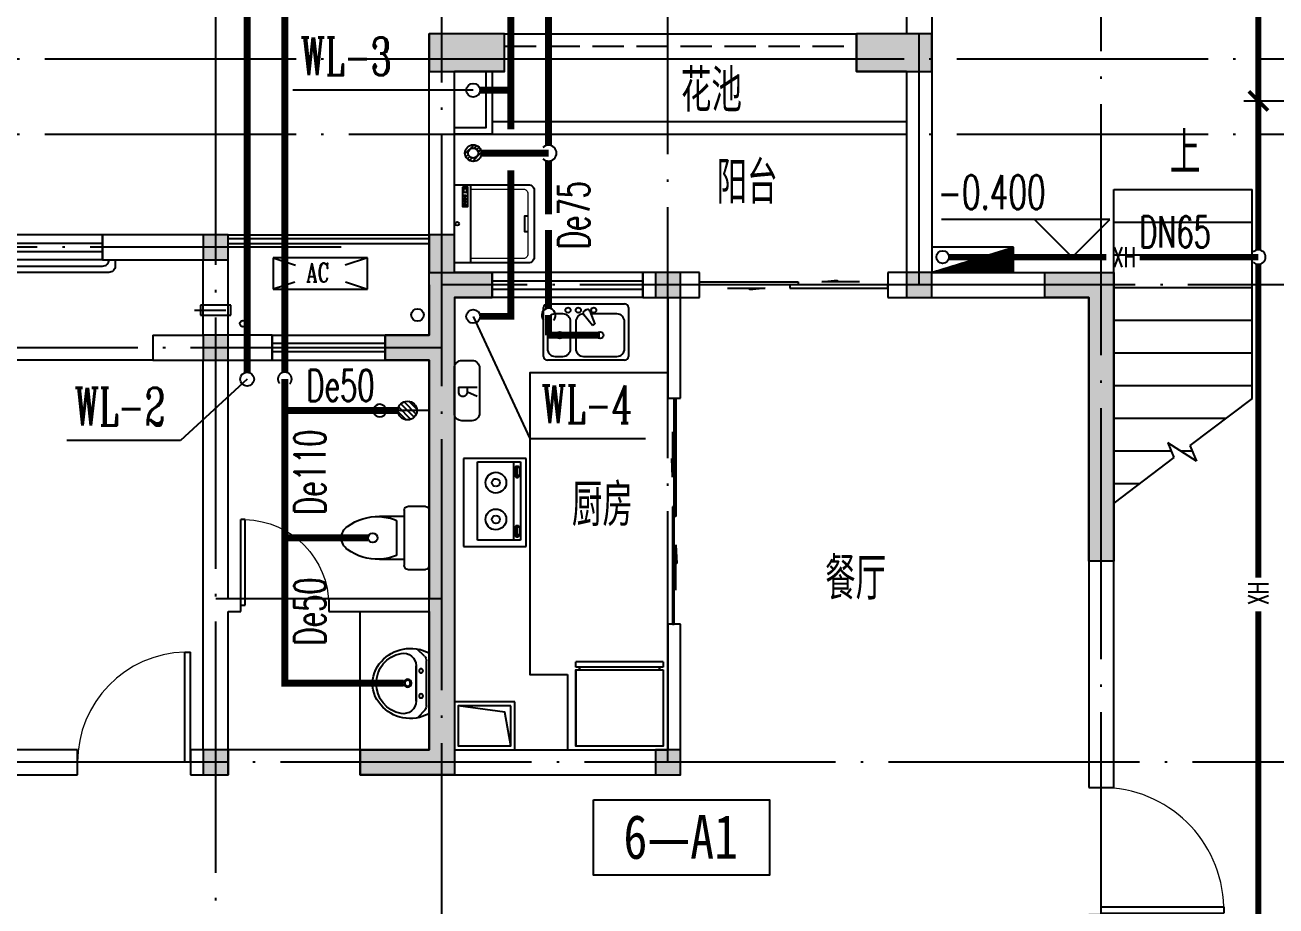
# Model space of a CAD drawing. Extents: x -287580 to -53108, y -522338 to -82629.
# Drawn here: x -252327 to -242368, y -339459 to -332446 of the extents above; entities that cross this region are included whole.
import ezdxf
from ezdxf.enums import TextEntityAlignment as Align

# ---------------------------------------------------------------- set-up
doc = ezdxf.new("R2010")
doc.units = 0
doc.header["$LTSCALE"] = 1000
doc.header["$MEASUREMENT"] = 0
doc.linetypes.add('DASH', pattern=[0.35, 0.25, -0.1])
doc.linetypes.add('DOTE', pattern=[2.42, 2, -0.2, 0.02, -0.2])
for name, color, linetype in [('DIM_SYMB', 99, 'Continuous'), ('DIM_污水', 3, 'Continuous'), ('DIM_消防', 3, 'Continuous'), ('DOTE', 99, 'Continuous'), ('EQUIP_地漏', 7, 'Continuous'), ('EQUIP_污水', 7, 'Continuous'), ('EQUIP_消防', 1, 'Continuous'), ('kan', 146, 'Continuous'), ('KTIAO', 124, 'Continuous'), ('PIPE-污水', 2, 'Continuous'), ('PIPE-消防', 1, 'Continuous'), ('PUB_TEXT', 7, 'Continuous'), ('STAIR', 99, 'Continuous'), ('TEXT_污水', 4, 'Continuous'), ('TEXT_消防', 4, 'Continuous'), ('TWT_TEXT', 7, 'Continuous'), ('VPIPE-污水', 2, 'Continuous'), ('VPIPE-消防', 1, 'Continuous'), ('WALL', 9, 'Continuous'), ('WINDOW', 99, 'Continuous'), ('冷凝水管', 6, 'Continuous'), ('填充', 8, 'Continuous'), ('家具', 187, 'Continuous'), ('文字2', 7, 'Continuous'), ('栏杆', 169, 'Continuous'), ('空调、空调洞', 66, 'Continuous'), ('给排水标注', 4, 'Continuous'), ('表格', 157, 'Continuous')]:
    doc.layers.add(name, color=color, linetype=linetype)
doc.layers.add('RENDERING', color=125, linetype='Continuous', lineweight=13)
doc.layers.add('洁、厨具', color=8, linetype='Continuous', lineweight=9)
doc.styles.add('-宋体', font='', dxfattribs={"width": 0.8})
doc.styles.add('_ROMANC', font='romanc__.ttf', dxfattribs={"width": 0.700005})
doc.styles.add('_SIMPLEX', font='SIMPLEX.shx', dxfattribs={"width": 0.75})
doc.styles.add('_TCH_DIM', font='SIMPLEX', dxfattribs={"bigfont": 'GBCBIG'})
doc.styles.add('_TWT_DIM_ELE', font='SIMPLEX', dxfattribs={"width": 0.8, "height": 2.7, "bigfont": 'HZTXT'})
doc.styles.add('_TWT_PIPEDN', font='SIMPLEX', dxfattribs={"width": 0.8, "height": 2.5, "bigfont": 'HZTXT'})
doc.styles.add('_TWT_PIPETEXT', font='SIMPLEX', dxfattribs={"width": 0.8, "height": 1.6, "bigfont": 'HZTXT'})
doc.styles.add('_TWT_SERIAL', font='COMPLEX', dxfattribs={"width": 0.8, "height": 3, "bigfont": 'HZTXT'})
doc.styles.add('DIM_FONT', font='simplex_.ttf', dxfattribs={"width": 0.7, "bigfont": 'GBCBIG'})
doc.styles.get("Standard").update_dxf_attribs({"font": 'gbenor.shx', "bigfont": 'gbcbig.shx'})
doc.styles.get('-宋体').set_extended_font_data('SimSun')

# ---------------------------------------------------------------- blocks, each defined once
blk = doc.blocks.new('ASDGFSDFGGDF')
at = {"layer": '家具'}
for p, q in [((694.7, -608.8), (695, 0)), ((694.7, -608.8), (695, 0)), ((-0.3, -670.1), (-0.3, -628.7)), ((-0.3, -628.7), (28.4, -628.7)), ((-0.3, -670.1), (694.7, -670.1)), ((28.4, -628.7), (28.4, -608.8)), ((694.7, -608.8), (665.9, -608.8)), ((665.9, -608.8), (665.9, -628.7)), ((665.9, -628.7), (694.7, -628.7)), ((694.7, -628.7), (694.7, -670.1))]:
    blk.add_line(p, q, dxfattribs=at)
for points in [[(-0.3, -608.8), (-0.3, -0.1), (694.8, -0.1), (694.8, -608.8)], [(665.9, -608.8), (28.4, -608.8), (28.4, -628.7), (665.9, -628.7)]]:
    blk.add_lwpolyline(points, close=True, dxfattribs=at)
blk = doc.blocks.new('sdfdsfgf')
at = {"layer": '家具'}
for points in [[(1414289, 21340.6), (1413809, 21340.6), (1413809, 20960.6), (1414289, 20960.6), (1414289, 21340.6)], [(1414259, 20990.6), (1414210.8, 21258.9), (1413839, 21310.6)]]:
    blk.add_lwpolyline(points, dxfattribs=at)
blk.add_lwpolyline([(1414259, 21310.6), (1413839, 21310.6), (1413839, 20990.6), (1414259, 20990.6)], close=True, dxfattribs=at)
blk = doc.blocks.new('A$C685A49D5')
at = {"layer": '家具'}
for p, q in [((0, 30.7), (0, 419.3)), ((30.7, 450), (644.3, 450)), ((339.5, 401.6), (325.3, 393.4)), ((675, 419.3), (675, 30.7)), ((30.7, 306.8), (30.7, 92)), ((153.4, 368.2), (92, 368.2)), ((214.8, 92), (214.8, 306.8)), ((255.7, 306.8), (255.7, 92)), ((390, 277.2), (319.7, 362.7)), ((368.9, 391.1), (407.7, 287.5)), ((583, 368.2), (377.5, 368.2)), ((644.3, 92), (644.3, 306.8)), ((407.7, 287.5), (390, 277.2)), ((644.3, 0), (30.7, 0)), ((92, 30.7), (153.4, 30.7)), ((317, 30.7), (583, 30.7))]:
    blk.add_line(p, q, dxfattribs=at)
for centre, radius in [((194.3, 398.9), 20.5), ((276.1, 398.9), 20.5), ((398.9, 398.9), 20.5), ((127.8, 199.4), 25.6), ((450, 199.4), 25.6)]:
    blk.add_circle(centre, radius, dxfattribs=at)
for centre, radius, start, end in [((30.7, 419.3), 30.7, 90, 180), ((349.8, 383.9), 20.5, 20.53768, 120), ((644.3, 419.3), 30.7, 0, 90), ((92, 306.8), 61.4, 90, 180), ((153.4, 306.8), 61.4, 0, 90), ((317, 306.8), 61.4, 90, 180), ((335.5, 375.7), 20.5, 120, 219.46232), ((583, 306.8), 61.4, 0, 90), ((30.7, 30.7), 30.7, 180, 270), ((92, 92), 61.4, 180, 270), ((153.4, 92), 61.4, 270, 0), ((317, 92), 61.4, 180, 270), ((583, 92), 61.4, 270, 0), ((644.3, 30.7), 30.7, 270, 0)]:
    blk.add_arc(centre, radius, start, end, dxfattribs=at)
at = {"layer": '家具', "style": 'DIM_FONT', "width": 0.8, "flags": 9}
for tag in ['YSIZE', 'XSIZE']:
    blk.add_attdef(tag, (337.5, 450), '', height=0.5, rotation=270, dxfattribs=at)
blk = doc.blocks.new('$plan$00001601')
at = {"layer": '家具'}
for p, q in [((-350, 15.5), (350, 15.5)), ((-350, -484.5), (-350, 15.5)), ((350, 15.5), (350, -484.5)), ((-323.5, -97.6), (-323.5, -440)), ((299.3, -97.6), (-323.5, -97.6)), ((299.3, -440), (299.3, -97.6)), ((-323.5, -384.3), (299.3, -384.3)), ((350, -484.5), (-350, -484.5)), ((-323.5, -440), (299.3, -440)), ((-290.9, -406.5), (-290.8, -418.2)), ((-215.7, -416), (-280.4, -416)), ((-280.4, -416), (-280.4, -432.6)), ((-280.4, -432.6), (-215.7, -432.6)), ((-215.7, -432.6), (-215.7, -416)), ((-199.1, -407.7), (-199.1, -418.2)), ((182.1, -406.5), (182.2, -418.2)), ((192.6, -416), (192.6, -432.6)), ((257.3, -416), (192.6, -416)), ((192.6, -432.6), (257.3, -432.6)), ((257.3, -432.6), (257.3, -416)), ((273.9, -407.7), (273.9, -418.2))]:
    blk.add_line(p, q, dxfattribs=at)
for points in [[(-199.1, -407.7, 0.259034), (-201, -404.3, 0.076276), (-212.5, -399.3, 0.036515), (-226.1, -396.9, 0.026615), (-244.9, -395.9, 0.026615), (-263.8, -396.9, 0.036515), (-277.3, -399.3, 0.076276), (-288.9, -404.3, 0.259034), (-290.8, -407.7, 0.078462), (-290.6, -408.9, 0.056762)], [(273.9, -407.7, 0.259034), (272, -404.3, 0.076276), (260.5, -399.3, 0.036515), (246.9, -396.9, 0.026615), (228.1, -395.9, 0.026615), (209.2, -396.9, 0.036515), (195.7, -399.3, 0.076276), (184.1, -404.3, 0.259034), (182.2, -407.7, 0.078462), (182.4, -408.9, 0.056762)], [(-199.1, -418.2, 0.259034), (-201, -414.8, 0.076276), (-212.5, -409.9, 0.036515), (-226.1, -407.4, 0.026615), (-244.9, -406.4, 0.026615), (-263.8, -407.4, 0.036515), (-277.3, -409.9, 0.076276), (-288.9, -414.8, 0.259034), (-290.8, -418.2, 0.259034), (-288.9, -421.6, 0.056762), (-280.4, -425.6, 0.036515)], [(-215.7, -427.3, 0.008736), (-212.5, -426.6, 0.076276), (-201, -421.6, 0.259034), (-199.1, -418.2, 0.259034)], [(273.9, -418.2, 0.259034), (272, -414.8, 0.076276), (260.5, -409.9, 0.036515), (246.9, -407.4, 0.026615), (228.1, -406.4, 0.026615), (209.2, -407.4, 0.036515), (195.7, -409.9, 0.076276), (184.1, -414.8, 0.259034), (182.2, -418.2, 0.259034), (184.1, -421.6, 0.056762), (192.6, -425.6, 0.036515)], [(257.3, -427.3, 0.008736), (260.5, -426.6, 0.076276), (272, -421.6, 0.259034), (273.9, -418.2, 0.259034)]]:
    blk.add_lwpolyline(points, format="xyb", dxfattribs=at)
for centre, radius, start, end in [((-158.4, -243), 82.5, 0.96398, 0), ((134.3, -243), 82.5, 180, 179.03602), ((-158.4, -243), 31.6, 0.65318, 0), ((134.3, -243), 31.6, 180, 179.34682)]:
    blk.add_arc(centre, radius, start, end, dxfattribs=at)
blk = doc.blocks.new('A$C3451006C')
blk.add_lwpolyline([(-50, 330), (-50, -30, 0.414214), (10, -90), (90, -90, 0.414214), (150, -30), (150, 330, 0.414214), (90, 390), (10, 390, 0.414214)], format="xyb", close=True)
at = {"style": '_SIMPLEX', "width": 0.8}
blk.add_text('R', height=150, rotation=270, dxfattribs=at).set_placement((-32.1, 143.6), align=Align.CENTER)
blk = doc.blocks.new('$plan$00001623')
at = {"layer": '家具', "linetype": 'Continuous'}
blk.add_line((-341, -145), (342, -145), dxfattribs=at)
at = {"layer": '家具'}
blk.add_lwpolyline([(295, -706), (-295, -706, -0.414214), (-345, -656), (-345, 0), (345, 0), (345, -656, -0.414214)], format="xyb", close=True, dxfattribs=at)
for points in [[(323, -72), (152, -72), (152, -120), (323, -120)], [(163, -86), (177, -86), (177, -99), (163, -99)], [(189, -86), (202, -86), (202, -99), (189, -99)], [(213, -86), (227, -86), (227, -99), (213, -99)], [(239, -86), (253, -86), (253, -99), (239, -99)], [(281, -110), (309, -110), (309, -80), (281, -80)]]:
    blk.add_lwpolyline(points, close=True, dxfattribs=at)
at = {"layer": '家具', "lineweight": 13}
blk.add_lwpolyline([(307, -145), (307, -611, -0.414214), (267, -651), (-267, -651, -0.414214), (-307, -611), (-307, -145)], format="xyb", dxfattribs=at)
at = {"layer": '家具'}
blk.add_lwpolyline([(-71, -651), (-71, -623), (0, -623), (71, -623), (71, -651)], dxfattribs=at)
blk.add_circle((0, -25), 16, dxfattribs=at)
blk = doc.blocks.new('90304092557924')
at = {"layer": 'KTIAO', "color": 99}
for p, q in [((-375, 125), (-198.2, 66.1)), ((-375, 125), (-375, -125)), ((375, 125), (-375, 125)), ((375, 125), (198.2, 66.1)), ((375, -125), (375, 125)), ((-202.8, -67.6), (-375, -125)), ((200.5, -66.8), (375, -125)), ((-375, -125), (375, -125))]:
    blk.add_line(p, q, dxfattribs=at)
at = {"layer": 'KTIAO', "color": 99, "style": '_ROMANC', "width": 0.7}
blk.add_text('AC', height=148.6, dxfattribs=at).set_placement((-112.6, -66.3))
at = {"layer": 'KTIAO', "color": 99, "style": 'DIM_FONT', "oblique": 0, "width": 0.6, "flags": 9}
for tag in ['XSIZE', 'YSIZE']:
    blk.add_attdef(tag, (-375, -125), '', height=0.5, dxfattribs=at)
blk = doc.blocks.new('M_E6')
for p, q in [((-240.4, 0), (-269.8, -78.5)), ((240.4, 0), (-240.4, 0)), ((-237.5, 0), (239.3, 0)), ((240.4, 0), (269.8, -78.5)), ((-213.1, -36.1), (-271.2, -90.6)), ((-178.9, -22.5), (181, -22.5)), ((216.7, -37.5), (273.5, -95.2)), ((141.1, -105.2), (-140.8, -105.2)), ((-140.8, -105.2), (141.1, -105.2))]:
    blk.add_line(p, q)
for centre, radius in [((-99.1, -65), 16.3), ((100.9, -65), 16.3), ((2.4, -172.5), 31.6), ((2.4, -172.5), 23)]:
    blk.add_circle(centre, radius)
for centre, radius, start, end in [((28.4, -151.9), 307.1, 166.17513, 244.72963), ((-178.9, -72.5), 50, 90, 133.18096), ((-28.4, -151.9), 307.1, 297.06391, 13.82487), ((181, -72.5), 50, 44.56072, 90), ((-140.8, -205.2), 100, 90, 190.56023), ((141.1, -205.2), 100, 349.43977, 90), ((0.2, -179), 243.4, 190.56023, 349.43977), ((-0.2, -201.5), 250.2, 245.80711, 296.46282), ((28.4, -151.9), 307.1, 266.58899, 266.59358)]:
    blk.add_arc(centre, radius, start, end)
at = {"width": 0.8, "flags": 9}
for tag in ['XSIZE', 'YSIZE']:
    blk.add_attdef(tag, (0, 0), '', height=0.5, dxfattribs=at)
blk = doc.blocks.new('1')
for p, q in [((-549.5, -239.2), (-549.5, 200.8)), ((-519.5, 230.8), (-379.5, 230.8)), ((-349.5, 200.8), (-349.5, 150.5)), ((-349.5, 150.5), (-349.5, -189)), ((-349.5, 150.5), (-154.3, 150.5)), ((-289.1, 120.5), (-289.1, -159)), ((-154.3, -189), (-349.5, -189)), ((-349.5, -189), (-349.5, -239.2)), ((-379.5, -269.2), (-519.5, -269.2))]:
    blk.add_line(p, q)
for centre, radius, start, end in [((-519.5, 200.8), 30, 90, 180), ((-379.5, 200.8), 30, 360, 90), ((-136.7, -246.6), 397.5, 92.54401, 112.54952), ((-136.7, -246.6), 397.5, 53.36186, 92.54401), ((40, -19.2), 109.8, 303.45086, 56.54914), ((-136.7, 208.2), 397.5, 247.45048, 267.45599), ((-136.7, 208.2), 397.5, 267.45599, 306.63814), ((-519.5, -239.2), 30, 180, 270), ((-379.5, -239.2), 30, 270, 360)]:
    blk.add_arc(centre, radius, start, end)
blk = doc.blocks.new('$lvtry$00000168')
at = {"color": 0}
blk.add_line((0, 0), (0, -395), dxfattribs=at)
blk.add_arc((0, -395), 50, 121.03319, 58.96681, dxfattribs=at)
for p in [(0, 0), (0, -222.5)]:
    blk.add_point(p, dxfattribs=at)
blk = doc.blocks.new('$lvtry$00000171')
for p, q in [((-74.2, 10.6), (-10.6, 74.2)), ((-69.8, -27.4), (27.4, 69.8)), ((-53, -53), (53, 53)), ((-27.4, -69.8), (69.8, 27.4)), ((10.6, -74.2), (74.2, -10.6))]:
    blk.add_line(p, q)
blk.add_circle((0, 0), 75)
blk.add_point((0, 0))
blk = doc.blocks.new('A$C6BE329BC')
at = {"layer": '家具'}
blk.add_blockref('$lvtry$00000168', (75, 445), dxfattribs=at)
at = {"layer": '家具', "rotation": 180}
blk.add_blockref('$lvtry$00000171', (75, 271.4), dxfattribs=at)
blk = doc.blocks.new('A$C06D6341B')
at = {"layer": '空调、空调洞', "linetype": 'DASH'}
for p, q in [((40, 0), (40, 340)), ((80, 290), (0, 290)), ((0, 290), (0, 50)), ((80, 50), (80, 290)), ((0, 50), (80, 50))]:
    blk.add_line(p, q, dxfattribs=at)
blk = doc.blocks.new('A$C38123D1C')
at = {"layer": '填充'}
for points in [[(18700, 14500), (19300, 14500), (19300, 14200), (18700, 14200)], [(22100, 14500), (22700, 14500), (22700, 14200), (22100, 14200)], [(22500, 12900), (22700, 12900), (22700, 12600), (22600, 12600), (22500, 12600)], [(24300, 12900), (24500, 12900), (24500, 12700), (24300, 12700)], [(18700, 12600), (18900, 12600), (18900, 12400), (18700, 12400)], [(20700, 12600), (20900, 12600), (20900, 12400), (20700, 12400)], [(24300, 12100), (24500, 12100), (24500, 11900), (24300, 11900)], [(20700, 8800), (20900, 8800), (20900, 8600), (20700, 8600)], [(24300, 8800), (24500, 8800), (24500, 8600), (24300, 8600)]]:
    blk.add_hatch(color=256, dxfattribs=at).paths.add_polyline_path(points)
at = {"color": 6}
for points in [[(18700, 14500), (19300, 14500), (19300, 14200), (18700, 14200)], [(22100, 14500), (22700, 14500), (22700, 14200), (22100, 14200)], [(22500, 12900), (22700, 12900), (22700, 12600), (22500, 12600)], [(24300, 12900), (24500, 12900), (24500, 12700), (24300, 12700)], [(18700, 12600), (18900, 12600), (18900, 12400), (18700, 12400)], [(20700, 12600), (20900, 12600), (20900, 12400), (20700, 12400)], [(24300, 12100), (24500, 12100), (24500, 11900), (24300, 11900)], [(20700, 8800), (20900, 8800), (20900, 8600), (20700, 8600)], [(24300, 8800), (24500, 8800), (24500, 8600), (24300, 8600)]]:
    blk.add_lwpolyline(points, close=True, dxfattribs=at)
blk = doc.blocks.new('A$C21740D1F')
at = {"layer": '填充'}
h = blk.add_hatch(color=256, dxfattribs=at)
h.dxf.hatch_style = 1
h.paths.add_polyline_path([(48600, 16200), (48600, 15800), (49000, 15800), (49000, 16200)])
h.paths.add_polyline_path([(41200, 16200), (41200, 15800), (41600, 15800), (41600, 16200)])
h.paths.add_polyline_path([(18900, 15800), (18900, 16200), (18500, 16200), (18500, 15800)])
h.paths.add_polyline_path([(11500, 15800), (11500, 16200), (11100, 16200), (11100, 15800)])
h.paths.add_polyline_path([(57500, 3700), (57500, 3300), (57900, 3300), (57900, 3700)])
h.paths.add_polyline_path([(48600, 14100), (48600, 13700), (49000, 13700), (49000, 14100)])
h.paths.add_polyline_path([(44000, 14100), (44000, 13700), (44400, 13700), (44400, 14100)])
h.paths.add_polyline_path([(41200, 14100), (41200, 13700), (41600, 13700), (41600, 14100)])
h.paths.add_polyline_path([(32300, 3700), (32300, 3300), (32700, 3300), (32700, 3700)])
h.paths.add_polyline_path([(27800, 3300), (27800, 3700), (27400, 3700), (27400, 3300)])
h.paths.add_polyline_path([(18900, 13700), (18900, 14100), (18500, 14100), (18500, 13700)])
h.paths.add_polyline_path([(16100, 13700), (16100, 14100), (15700, 14100), (15700, 13700)])
h.paths.add_polyline_path([(11500, 13700), (11500, 14100), (11100, 14100), (11100, 13700)])
h.paths.add_polyline_path([(2600, 3300), (2600, 3700), (2200, 3700), (2200, 3300)])
h.paths.add_polyline_path([(47550, 10300), (47550, 8200.1), (47350, 8200.1), (47350, 10500), (47900, 10500), (47900, 10300)])
h.paths.add_polyline_path([(12750, 10500), (12750, 8200.1), (12550, 8200.1), (12550, 10300), (12200, 10300), (12200, 10500)])
h.paths.add_polyline_path([(7800, 0), (7300, 0), (7300, 2500), (7500, 2500), (7500, 200), (7800, 200)])
h.paths.add_polyline_path([(22700, 0), (22200, 0), (22200, 200), (22500, 200), (22500, 2500), (22700, 2500)])
h.paths.add_polyline_path([(37900, 0), (37400, 0), (37400, 2500), (37600, 2500), (37600, 200), (37900, 200)])
h.paths.add_polyline_path([(52800, 0), (52300, 0), (52300, 200), (52600, 200), (52600, 2500), (52800, 2500)])
h.paths.add_polyline_path([(56200, 0), (55550, 0), (55550, 200), (56000, 200), (56000, 2100), (56200, 2100)])
h.paths.add_polyline_path([(34650, 0), (34000, 0), (34000, 2100), (34200, 2100), (34200, 200), (34650, 200)])
h.paths.add_polyline_path([(26100, 0), (25450, 0), (25450, 200), (25900, 200), (25900, 2100), (26100, 2100)])
h.paths.add_polyline_path([(4550, 0), (3900, 0), (3900, 2100), (4100, 2100), (4100, 200), (4550, 200)])
h.paths.add_polyline_path([(500, 6500), (200, 6500), (200, 5000), (0, 5000), (0, 6700), (500, 6700)])
h.paths.add_polyline_path([(59900, 6500), (59600, 6500), (59600, 6700), (60100, 6700), (60100, 5000), (59900, 5000)])
h.paths.add_polyline_path([(60100, 1695), (60100, 0), (59400, 0), (59400, 200), (59900, 200), (59900, 1695)])
h.paths.add_polyline_path([(52800, 9800), (52800, 6700), (53350, 6700), (53350, 6500), (52600, 6500), (52600, 9800), (52600, 10300), (52300, 10300), (52300, 10500), (52800, 10500), (52800, 10000), (53150, 10000), (53150, 9800)])
h.paths.add_polyline_path([(37600, 10300), (37600, 9800), (37600, 6500), (36850, 6500), (36850, 6700), (37400, 6700), (37400, 9800), (37050, 9800), (37050, 10000), (37400, 10000), (37400, 10500), (37900, 10500), (37900, 10300)])
h.paths.add_polyline_path([(22700, 10500), (22700, 10000), (23050, 10000), (23050, 9800), (22700, 9800), (22700, 6700), (23250, 6700), (23250, 6500), (22500, 6500), (22500, 9800), (22500, 10300), (22200, 10300), (22200, 10500)])
h.paths.add_polyline_path([(7500, 9800), (7500, 6500), (6750, 6500), (6750, 6700), (7300, 6700), (7300, 9800), (6950, 9800), (6950, 10000), (7300, 10000), (7300, 10500), (7800, 10500), (7800, 10300), (7500, 10300)])
h.paths.add_polyline_path([(17250, 10300), (15450, 10300), (15450, 8900), (15250, 8900), (15250, 10500), (17450, 10500), (17450, 9900), (17250, 9900)])
h.paths.add_polyline_path([(42850, 10300), (42850, 9900), (42650, 9900), (42650, 10500), (44850, 10500), (44850, 8900), (44650, 8900), (44650, 10300)])
h.paths.add_polyline_path([(30000, 1800), (30000, 0), (29500, 0), (29500, 200), (29800, 200), (29800, 1800)])
h.paths.add_polyline_path([(30700, 6500), (30300, 6500), (30300, 4900), (30100, 4900), (30100, 6700), (30700, 6700)])
h.paths.add_polyline_path([(29800, 6500), (29400, 6500), (29400, 6700), (30000, 6700), (30000, 4900), (29800, 4900)])
h.paths.add_polyline_path([(30600, 0), (30100, 0), (30100, 1800), (30300, 1800), (30300, 200), (30600, 200)])
h.paths.add_polyline_path([(42100, 1900), (42100, 1000), (42600, 1000), (42600, 800), (42100, 800), (42100, 0), (41500, 0), (41500, 200), (41900, 200), (41900, 1000), (41900, 1900)])
h.paths.add_polyline_path([(48300, 1900), (48300, 1000), (48300, 200), (48700, 200), (48700, 0), (48100, 0), (48100, 800), (47600, 800), (47600, 1000), (48100, 1000), (48100, 1900)])
h.paths.add_polyline_path([(42850, 5400), (42850, 5100), (43500, 5100), (43500, 4100), (43300, 4100), (43300, 4900), (42650, 4900), (42100, 4900), (42100, 4800), (41900, 4800), (41900, 5100), (42650, 5100), (42650, 5400)])
h.paths.add_polyline_path([(47550, 5400), (47550, 5100), (48300, 5100), (48300, 4800), (48100, 4800), (48100, 4900), (47550, 4900), (46900, 4900), (46900, 4100), (46700, 4100), (46700, 5100), (47350, 5100), (47350, 5400)])
h.paths.add_polyline_path([(32950.1, 9800), (32500, 9800), (32500, 6700), (32899.9, 6700), (32899.9, 6500), (32300, 6500), (32300, 10000), (32950.1, 10000)])
h.paths.add_polyline_path([(57900, 10000), (57900, 6500), (57299.8, 6500), (57299.8, 6700), (57700, 6700), (57700, 9800), (57250, 9800), (57250, 10000)])
h.paths.add_polyline_path([(700, 0), (0, 0), (0, 1695), (200, 1695), (200, 200), (700, 200)])
h.paths.add_polyline_path([(18200, 1900), (18200, 1000), (18200, 200), (18600, 200), (18600, 0), (18000, 0), (18000, 800), (17500, 800), (17500, 1000), (18000, 1000), (18000, 1900)])
h.paths.add_polyline_path([(12000, 1900), (12000, 1000), (12500, 1000), (12500, 800), (12000, 800), (12000, 0), (11400, 0), (11400, 200), (11800, 200), (11800, 1000), (11800, 1900)])
h.paths.add_polyline_path([(17450, 5400), (17450, 5100), (18200, 5100), (18200, 4800), (18000, 4800), (18000, 4900), (17450, 4900), (16800, 4900), (16800, 4100), (16600, 4100), (16600, 5100), (17250, 5100), (17250, 5400)])
h.paths.add_polyline_path([(12750, 5400), (12750, 5100), (13400, 5100), (13400, 4100), (13200, 4100), (13200, 4900), (12550, 4900), (12000, 4900), (12000, 4800), (11800, 4800), (11800, 5100), (12550, 5100), (12550, 5400)])
h.paths.add_polyline_path([(27600, 9800), (27149.9, 9800), (27149.9, 10000), (27800, 10000), (27800, 6500), (27199.8, 6500), (27199.8, 6700), (27600, 6700)])
h.paths.add_polyline_path([(2400, 9800), (2400, 6700), (2800, 6700), (2800, 6500), (2200, 6500), (2200, 10000), (2850, 10000), (2850, 9800)])
at = {"color": 3}
for points in [[(7500, 9800), (7500, 6500), (6750, 6500), (6750, 6700), (7300, 6700), (7300, 9800), (6950, 9800), (6950, 10000), (7300, 10000), (7300, 10500), (7800, 10500), (7800, 10300), (7500, 10300)], [(12750, 10500), (12750, 8200.1), (12550, 8200.1), (12550, 10300), (12200, 10300), (12200, 10500)]]:
    blk.add_lwpolyline(points, close=True, dxfattribs=at)
blk = doc.blocks.new('*X47')
at = {"color": 0}
for p, q in [((7200.925, 5700.925), (7201, 5700.925)), ((7200.93125, 5700.93125), (7201, 5700.93125)), ((7200.9375, 5700.9375), (7201, 5700.9375)), ((7200.94375, 5700.94375), (7201, 5700.94375)), ((7200.95, 5700.95), (7201, 5700.95)), ((7200.95625, 5700.95625), (7201, 5700.95625)), ((7200.9625, 5700.9625), (7201, 5700.9625)), ((7200.96875, 5700.96875), (7201, 5700.96875)), ((7200.975, 5700.975), (7201, 5700.975)), ((7200.98125, 5700.98125), (7201, 5700.98125)), ((7200.9875, 5700.9875), (7201, 5700.9875)), ((7200.99375, 5700.99375), (7201, 5700.99375)), ((7200.76875, 5700.76875), (7201, 5700.76875)), ((7200.775, 5700.775), (7201, 5700.775)), ((7200.78125, 5700.78125), (7201, 5700.78125)), ((7200.7875, 5700.7875), (7201, 5700.7875)), ((7200.79375, 5700.79375), (7201, 5700.79375)), ((7200.8, 5700.8), (7201, 5700.8)), ((7200.80625, 5700.80625), (7201, 5700.80625)), ((7200.8125, 5700.8125), (7201, 5700.8125)), ((7200.81875, 5700.81875), (7201, 5700.81875)), ((7200.825, 5700.825), (7201, 5700.825)), ((7200.83125, 5700.83125), (7201, 5700.83125)), ((7200.8375, 5700.8375), (7201, 5700.8375)), ((7200.84375, 5700.84375), (7201, 5700.84375)), ((7200.85, 5700.85), (7201, 5700.85)), ((7200.85625, 5700.85625), (7201, 5700.85625)), ((7200.8625, 5700.8625), (7201, 5700.8625)), ((7200.86875, 5700.86875), (7201, 5700.86875)), ((7200.875, 5700.875), (7201, 5700.875)), ((7200.88125, 5700.88125), (7201, 5700.88125)), ((7200.8875, 5700.8875), (7201, 5700.8875)), ((7200.89375, 5700.89375), (7201, 5700.89375)), ((7200.9, 5700.9), (7201, 5700.9)), ((7200.90625, 5700.90625), (7201, 5700.90625)), ((7200.9125, 5700.9125), (7201, 5700.9125)), ((7200.91875, 5700.91875), (7201, 5700.91875)), ((7200.61875, 5700.61875), (7201, 5700.61875)), ((7200.625, 5700.625), (7201, 5700.625)), ((7200.63125, 5700.63125), (7201, 5700.63125)), ((7200.6375, 5700.6375), (7201, 5700.6375)), ((7200.64375, 5700.64375), (7201, 5700.64375)), ((7200.65, 5700.65), (7201, 5700.65)), ((7200.65625, 5700.65625), (7201, 5700.65625)), ((7200.6625, 5700.6625), (7201, 5700.6625)), ((7200.66875, 5700.66875), (7201, 5700.66875)), ((7200.675, 5700.675), (7201, 5700.675)), ((7200.68125, 5700.68125), (7201, 5700.68125)), ((7200.6875, 5700.6875), (7201, 5700.6875)), ((7200.69375, 5700.69375), (7201, 5700.69375)), ((7200.7, 5700.7), (7201, 5700.7)), ((7200.70625, 5700.70625), (7201, 5700.70625)), ((7200.7125, 5700.7125), (7201, 5700.7125)), ((7200.71875, 5700.71875), (7201, 5700.71875)), ((7200.725, 5700.725), (7201, 5700.725)), ((7200.73125, 5700.73125), (7201, 5700.73125)), ((7200.7375, 5700.7375), (7201, 5700.7375)), ((7200.74375, 5700.74375), (7201, 5700.74375)), ((7200.75, 5700.75), (7201, 5700.75)), ((7200.75625, 5700.75625), (7201, 5700.75625)), ((7200.7625, 5700.7625), (7201, 5700.7625)), ((7200.4625, 5700.4625), (7201, 5700.4625)), ((7200.46875, 5700.46875), (7201, 5700.46875)), ((7200.475, 5700.475), (7201, 5700.475)), ((7200.48125, 5700.48125), (7201, 5700.48125)), ((7200.4875, 5700.4875), (7201, 5700.4875)), ((7200.49375, 5700.49375), (7201, 5700.49375)), ((7200.5, 5700.5), (7201, 5700.5)), ((7200.50625, 5700.50625), (7201, 5700.50625)), ((7200.5125, 5700.5125), (7201, 5700.5125)), ((7200.51875, 5700.51875), (7201, 5700.51875)), ((7200.525, 5700.525), (7201, 5700.525)), ((7200.53125, 5700.53125), (7201, 5700.53125)), ((7200.5375, 5700.5375), (7201, 5700.5375)), ((7200.54375, 5700.54375), (7201, 5700.54375)), ((7200.55, 5700.55), (7201, 5700.55)), ((7200.55625, 5700.55625), (7201, 5700.55625)), ((7200.5625, 5700.5625), (7201, 5700.5625)), ((7200.56875, 5700.56875), (7201, 5700.56875)), ((7200.575, 5700.575), (7201, 5700.575)), ((7200.58125, 5700.58125), (7201, 5700.58125)), ((7200.5875, 5700.5875), (7201, 5700.5875)), ((7200.59375, 5700.59375), (7201, 5700.59375)), ((7200.6, 5700.6), (7201, 5700.6)), ((7200.60625, 5700.60625), (7201, 5700.60625)), ((7200.6125, 5700.6125), (7201, 5700.6125)), ((7200.3125, 5700.3125), (7201, 5700.3125)), ((7200.31875, 5700.31875), (7201, 5700.31875)), ((7200.325, 5700.325), (7201, 5700.325)), ((7200.33125, 5700.33125), (7201, 5700.33125)), ((7200.3375, 5700.3375), (7201, 5700.3375)), ((7200.34375, 5700.34375), (7201, 5700.34375)), ((7200.35, 5700.35), (7201, 5700.35)), ((7200.35625, 5700.35625), (7201, 5700.35625)), ((7200.3625, 5700.3625), (7201, 5700.3625)), ((7200.36875, 5700.36875), (7201, 5700.36875)), ((7200.375, 5700.375), (7201, 5700.375)), ((7200.38125, 5700.38125), (7201, 5700.38125)), ((7200.3875, 5700.3875), (7201, 5700.3875)), ((7200.39375, 5700.39375), (7201, 5700.39375)), ((7200.4, 5700.4), (7201, 5700.4)), ((7200.40625, 5700.40625), (7201, 5700.40625)), ((7200.4125, 5700.4125), (7201, 5700.4125)), ((7200.41875, 5700.41875), (7201, 5700.41875)), ((7200.425, 5700.425), (7201, 5700.425)), ((7200.43125, 5700.43125), (7201, 5700.43125)), ((7200.4375, 5700.4375), (7201, 5700.4375)), ((7200.44375, 5700.44375), (7201, 5700.44375)), ((7200.45, 5700.45), (7201, 5700.45)), ((7200.45625, 5700.45625), (7201, 5700.45625)), ((7200.15625, 5700.15625), (7201, 5700.15625)), ((7200.1625, 5700.1625), (7201, 5700.1625)), ((7200.16875, 5700.16875), (7201, 5700.16875)), ((7200.175, 5700.175), (7201, 5700.175)), ((7200.18125, 5700.18125), (7201, 5700.18125)), ((7200.1875, 5700.1875), (7201, 5700.1875)), ((7200.19375, 5700.19375), (7201, 5700.19375)), ((7200.2, 5700.2), (7201, 5700.2)), ((7200.20625, 5700.20625), (7201, 5700.20625)), ((7200.2125, 5700.2125), (7201, 5700.2125)), ((7200.21875, 5700.21875), (7201, 5700.21875)), ((7200.225, 5700.225), (7201, 5700.225)), ((7200.23125, 5700.23125), (7201, 5700.23125)), ((7200.2375, 5700.2375), (7201, 5700.2375)), ((7200.24375, 5700.24375), (7201, 5700.24375)), ((7200.25, 5700.25), (7201, 5700.25)), ((7200.25625, 5700.25625), (7201, 5700.25625)), ((7200.2625, 5700.2625), (7201, 5700.2625)), ((7200.26875, 5700.26875), (7201, 5700.26875)), ((7200.275, 5700.275), (7201, 5700.275)), ((7200.28125, 5700.28125), (7201, 5700.28125)), ((7200.2875, 5700.2875), (7201, 5700.2875)), ((7200.29375, 5700.29375), (7201, 5700.29375)), ((7200.3, 5700.3), (7201, 5700.3)), ((7200.30625, 5700.30625), (7201, 5700.30625)), ((7200.00625, 5700.00625), (7201, 5700.00625)), ((7200.0125, 5700.0125), (7201, 5700.0125)), ((7200.01875, 5700.01875), (7201, 5700.01875)), ((7200.025, 5700.025), (7201, 5700.025)), ((7200.03125, 5700.03125), (7201, 5700.03125)), ((7200.0375, 5700.0375), (7201, 5700.0375)), ((7200.04375, 5700.04375), (7201, 5700.04375)), ((7200.05, 5700.05), (7201, 5700.05)), ((7200.05625, 5700.05625), (7201, 5700.05625)), ((7200.0625, 5700.0625), (7201, 5700.0625)), ((7200.06875, 5700.06875), (7201, 5700.06875)), ((7200.075, 5700.075), (7201, 5700.075)), ((7200.08125, 5700.08125), (7201, 5700.08125)), ((7200.0875, 5700.0875), (7201, 5700.0875)), ((7200.09375, 5700.09375), (7201, 5700.09375)), ((7200.1, 5700.1), (7201, 5700.1)), ((7200.10625, 5700.10625), (7201, 5700.10625)), ((7200.1125, 5700.1125), (7201, 5700.1125)), ((7200.11875, 5700.11875), (7201, 5700.11875)), ((7200.125, 5700.125), (7201, 5700.125)), ((7200.13125, 5700.13125), (7201, 5700.13125)), ((7200.1375, 5700.1375), (7201, 5700.1375)), ((7200.14375, 5700.14375), (7201, 5700.14375)), ((7200.15, 5700.15), (7201, 5700.15))]:
    blk.add_line(p, q, dxfattribs=at)
blk = doc.blocks.new('$ATTACHMENT$00000088')
for p, q in [((325, 0), (-325, -200)), ((325, 0), (-325, 0)), ((-325, 0), (-325, -200)), ((325, -200), (325, 0)), ((-325, -200), (325, -200))]:
    blk.add_line(p, q)
at = {"xscale": 650, "yscale": 200, "zscale": 650, "rotation": 180}
blk.add_blockref('*X47', (4680325, 1140000), dxfattribs=at)
blk = doc.blocks.new('$TwtSys$00000147')
blk.add_circle((0, 0, 0), 25)
blk = doc.blocks.new('$DorLib2D$00000131')
at = {"color": 0, "linetype": 'Continuous'}
for p, q in [((0.15, 0.125), (0.2319, 0.1973)), ((0.2319, 0.1973), (0.2319, 0.125)), ((-0.5, 0.125), (-0.5, 0)), ((0.0192, 0.125), (-0.5, 0.125)), ((0.0192, 0), (0.0192, 0.125)), ((0.35, 0.125), (0.15, 0.125)), ((-0.5, 0), (0.0192, 0)), ((-0.024, 0), (0.5, 0)), ((-0.024, -0.125), (-0.024, 0)), ((0.5, 0), (0.5, -0.125)), ((-0.35, -0.125), (-0.15, -0.125)), ((-0.2319, -0.1973), (-0.2319, -0.125)), ((-0.15, -0.125), (-0.2319, -0.1973)), ((0.5, -0.125), (-0.024, -0.125))]:
    blk.add_line(p, q, dxfattribs=at)
blk = doc.blocks.new('$WINLIB2D$00000001')
at = {"color": 0}
for points in [[(-0.5, 0.5), (-0.5, -0.5)], [(-0.5, 0.5), (0.5, 0.5)], [(0.5, -0.5), (0.5, 0.5)], [(0.5, 0.1667), (-0.5, 0.1667)], [(0.5, -0.1667), (-0.5, -0.1667)], [(-0.5, -0.5), (0.5, -0.5)]]:
    blk.add_lwpolyline(points, dxfattribs=at)
blk = doc.blocks.new('$DorLib2D$00000001')
for p, q in [((0.45, 0.975), (0.5, 0.975)), ((0.45, 0), (0.45, 0.975)), ((0.5, 0), (0.5, 0.975)), ((0.5, 0), (0.45, 0))]:
    blk.add_line(p, q)
at = {"lineweight": 13}
blk.add_arc((0.475, 0), 0.975, 91.46928, 180, dxfattribs=at)
blk = doc.blocks.new('$TwtSys$00000327')
for p, q in [((-94, -9, 0), (9, 94, 0)), ((-9, -94, 0), (94, 9, 0)), ((12, 55, 0), (42, 84, 0)), ((40, 40, 0), (66, 66, 0)), ((55, 12, 0), (84, 42, 0)), ((-84, -42, 0), (-55, -12, 0)), ((-66, -66, 0), (-40, -40, 0)), ((-42, -84, 0), (-12, -55, 0))]:
    blk.add_line(p, q)
for radius in [94, 56.4]:
    blk.add_circle((0, 0, 0), radius)

msp = doc.modelspace()

# ---------------------------------------------------------------- hatches: boundary and pattern name
at = {"layer": 'PIPE-污水', "linetype": 'DASH'}
for points in [[(-248458.8, -334765.6), (-248458.8, -334793.1), (-248431.3, -334793.1)], [(-248458.8, -334765.6), (-248431.3, -334765.6), (-248431.3, -334793.1)], [(-250258.8, -335515.6), (-250286.3, -335515.6), (-250286.3, -335488.1)], [(-250258.8, -335515.6), (-250258.8, -335488.1), (-250286.3, -335488.1)], [(-250258.8, -337685.7), (-250258.8, -337713.2), (-250286.3, -337713.2)], [(-250258.8, -337685.7), (-250286.3, -337685.7), (-250286.3, -337713.2)]]:
    msp.add_hatch(color=256, dxfattribs=at).paths.add_polyline_path(points)

# ---------------------------------------------------------------- linework, layer by layer
at = {"color": 99}
msp.add_circle((-249202, -334754.6), 50, dxfattribs=at)
at = {"layer": 'DIM_SYMB'}
msp.add_lwpolyline([(-243108.8, -333832, 0, 0, 0), (-243108.8, -334761.1, 80, 0, 0), (-243108.8, -335061.1, 0, 0, 0)], format="xyseb", dxfattribs=at)
at = {"layer": 'DIM_污水'}
for p, q in [((-249151.1, -332965.6), (-250193.5, -332965.6)), ((-248758.8, -332965.6), (-249151.1, -332965.6)), ((-248758.8, -334765.6), (-248308.8, -335737.1, 0)), ((-250558.8, -335265.6), (-251089.5, -335754)), ((-251089.5, -335754), (-251994, -335754)), ((-248308.8, -335737.1, 0), (-247387.5, -335737.1, 0))]:
    msp.add_line(p, q, dxfattribs=at)
at = {"layer": 'DIM_消防'}
for p, q in [((-243690, -333993.5), (-245030.9, -333993.5)), ((-243990, -334293.5), (-244290, -333993.5)), ((-243990, -334293.5), (-243690, -333993.5)), ((-243807, -334293.5), (-244290, -334293.5))]:
    msp.add_line(p, q, dxfattribs=at)
at = {"layer": 'DOTE', "linetype": 'DOTE'}
for p, q in [((-250808.8, -341615.6), (-250808.8, -327434.6)), ((-249008.8, -347422.5), (-249008.8, -327434.6)), ((-247208.8, -338315.6), (-247208.8, -327434.6)), ((-245208.8, -334515.6), (-245208.8, -327434.6)), ((-243758.8, -339915.6), (-243758.8, -327434.6)), ((-257009.5, -332715.6), (-195054, -332715.6)), ((-257009.5, -333315.6), (-195054, -333315.6)), ((-249808.8, -334215.6), (-257009.5, -334215.6)), ((-233808.8, -334515.6), (-249008.8, -334515.6)), ((-249008.8, -335015.6), (-257009.5, -335015.6)), ((-249008.8, -337015.6), (-250808.8, -337015.6)), ((-195054, -338315.6), (-257009.5, -338315.6))]:
    msp.add_line(p, q, dxfattribs=at)
at = {"layer": 'kan'}
for p, q in [((-248508.8, -332515.6), (-245708.8, -332515.6)), ((-248508.8, -332715.6), (-245708.8, -332715.6))]:
    msp.add_line(p, q, dxfattribs=at)
at = {"layer": 'kan', "linetype": 'DASH'}
msp.add_line((-248508.8, -332615.6), (-245708.8, -332615.6), dxfattribs=at)
at = {"layer": 'kan', "color": 124}
for p, q in [((-248608.8, -333215.6), (-245308.8, -333215.6)), ((-248908.8, -333315.6), (-245308.8, -333315.6))]:
    msp.add_line(p, q, dxfattribs=at)
at = {"layer": 'kan'}
msp.add_lwpolyline([(-250708.8, -334115.6), (-249108.8, -334115.6)], dxfattribs=at)
at = {"layer": 'PIPE-污水', "linetype": 'DASH', "const_width": 55}
for points in [[(-250558.8, -335210.6), (-250558.8, -327208.9)], [(-250258.8, -335210), (-250258.8, -327182.7)], [(-248458.8, -332965.6), (-248458.8, -327194.4)], [(-248158.8, -333402.3), (-248158.8, -327199.9)], [(-248703.8, -332965.6), (-248458.8, -332965.6)], [(-248458.8, -333275.8), (-248458.8, -332965.6)], [(-248693, -333465.6), (-248158.8, -333465.6)], [(-248158.8, -333952.3), (-248158.8, -333528.8)], [(-248458.8, -334765.6), (-248458.8, -333602.5)], [(-248158.8, -334701), (-248158.8, -334078.8)], [(-248703.8, -334765.6), (-248458.8, -334765.6)], [(-248158.8, -334915.5), (-248158.8, -334756)], [(-247748.3, -334915.5), (-248158.8, -334915.5)], [(-250258.8, -335515.6), (-250258.8, -335265)], [(-250258.8, -336529.5), (-250258.8, -335515.6)], [(-249357.4, -335515.6), (-250258.8, -335515.6)], [(-250258.8, -337685.7), (-250258.8, -336529.5)], [(-249596.3, -336529.5), (-250258.8, -336529.5)], [(-249312.9, -337685.7), (-250258.8, -337685.7)]]:
    msp.add_lwpolyline(points, dxfattribs=at)
at = {"layer": 'PIPE-污水'}
for centre, radius, start, end in [((-248158.8, -333465.6), 63.3, 225, 135), ((-248158.8, -334756), 55, 315, 225)]:
    msp.add_arc(centre, radius, start, end, dxfattribs=at)
at = {"layer": 'PIPE-污水', "linetype": 'DASH'}
msp.add_arc((-250258.8, -335265), 55, 315, 225, dxfattribs=at)
at = {"layer": 'PIPE-消防', "const_width": 50}
for points in [[(-242508.8, -334236), (-242508.8, -332350.9)], [(-244972, -334293.5), (-243719.9, -334293.5)], [(-243454.1, -334293.5), (-242508.8, -334293.5)], [(-242508.8, -336847.1), (-242508.8, -334351)], [(-242508.8, -340165.8), (-242508.8, -337112.9)]]:
    msp.add_lwpolyline(points, dxfattribs=at)
at = {"layer": 'PIPE-消防'}
msp.add_arc((-242508.8, -334293.5), 57.5, 225, 135, dxfattribs=at)
at = {"layer": 'STAIR'}
for p, q in [((-243658.8, -336251.6), (-243658.8, -333755.6)), ((-243658.8, -333755.6), (-242558.8, -333755.6)), ((-242558.8, -335419.6), (-242558.8, -333755.6)), ((-243658.8, -334015.6), (-242558.8, -334015.6)), ((-243658.8, -334275.6), (-242558.8, -334275.6)), ((-243658.8, -334535.6), (-242558.8, -334535.6)), ((-243658.8, -334795.6), (-242558.8, -334795.6)), ((-243658.8, -335055.6), (-242558.8, -335055.6)), ((-243658.8, -335315.6), (-242558.8, -335315.6)), ((-242558.8, -335419.6), (-243053.1, -335793.4)), ((-243658.8, -335575.6), (-242765, -335575.6)), ((-243002.3, -335918.5), (-243228.1, -335772.4)), ((-243228.1, -335772.4), (-243180.4, -335889.8)), ((-243053.1, -335793.4), (-243002.3, -335918.5)), ((-243658.8, -335835.6), (-243202.5, -335835.6)), ((-243180.4, -335889.8), (-243658.8, -336251.6)), ((-243130.5, -335835.6), (-243035.9, -335835.6)), ((-243658.8, -336095.6), (-243452.5, -336095.6))]:
    msp.add_line(p, q, dxfattribs=at)
at = {"layer": 'VPIPE-污水'}
for centre in [(-248758.8, -332965.6), (-248758.8, -334765.6), (-250558.8, -335265.6)]:
    msp.add_circle(centre, 55, dxfattribs=at)
at = {"layer": 'VPIPE-消防'}
msp.add_circle((-245022, -334293.5), 50, dxfattribs=at)
at = {"layer": 'WALL'}
for p, q in [((-245308.8, -330815.6), (-245308.8, -332515.6)), ((-245108.8, -331015.6), (-245108.8, -332815.6)), ((-249108.8, -334515.6), (-249108.8, -332515.6)), ((-248508.8, -332515.6), (-249108.8, -332515.6)), ((-248508.8, -332815.6), (-248508.8, -332515.6)), ((-245308.8, -332515.6), (-245708.8, -332515.6)), ((-245708.8, -332815.6), (-245708.8, -332515.6)), ((-248908.8, -334415.6), (-248908.8, -332815.6)), ((-248508.8, -332815.6), (-248908.8, -332815.6)), ((-245308.8, -332815.6), (-245708.8, -332815.6)), ((-245308.8, -332815.6), (-245308.8, -334415.6)), ((-245108.8, -332815.6), (-245108.8, -334415.6)), ((-250708.8, -334115.6), (-251708.8, -334115.6)), ((-251708.8, -334115.6), (-251708.8, -334315.6)), ((-250708.8, -334915.6), (-250708.8, -334115.6)), ((-251708.8, -334315.6), (-250908.8, -334315.6)), ((-250908.8, -334915.6), (-250908.8, -334315.6)), ((-248609, -334415.6), (-248908.8, -334415.6)), ((-248609, -334615.6), (-248609, -334415.6)), ((-247208.8, -334415.6), (-247409, -334415.6)), ((-247409, -334415.6), (-247409, -334615.6)), ((-246958.8, -334415.6), (-247208.8, -334415.6)), ((-246958.8, -334615.6), (-246958.8, -334415.6)), ((-245308.8, -334415.6), (-245458.8, -334415.6)), ((-245458.8, -334415.6), (-245458.8, -334615.6)), ((-245108.8, -334415.6), (-243658.8, -334415.6)), ((-243658.8, -338515.6), (-243658.8, -334415.6)), ((-249108.8, -334515.6), (-249108.8, -334915.6)), ((-248908.8, -334615.6), (-248908.8, -335015.6)), ((-248908.8, -334615.6), (-248609, -334615.6)), ((-247409, -334615.6), (-247208.8, -334615.6)), ((-247208.8, -334615.6), (-247208.8, -335415.6)), ((-247108.8, -335415.6), (-247108.8, -334615.6)), ((-247108.8, -334615.6), (-246958.8, -334615.6)), ((-245458.8, -334615.6), (-245208.8, -334615.6)), ((-245208.8, -334615.6), (-243858.8, -334615.6)), ((-243858.8, -334615.6), (-243858.8, -338515.6)), ((-251308.8, -334915.6), (-250908.8, -334915.6)), ((-251308.8, -334915.6), (-251308.8, -335115.6)), ((-250358.8, -334915.6), (-250708.8, -334915.6)), ((-250358.8, -335115.6), (-250358.8, -334915.6)), ((-249108.8, -334915.6), (-249458.8, -334915.6)), ((-249458.8, -334915.6), (-249458.8, -335115.6)), ((-248908.8, -335015.6), (-248908.8, -337015.6)), ((-251308.8, -335115.6), (-250908.8, -335115.6)), ((-250908.8, -337015.6), (-250908.8, -335115.6)), ((-250708.8, -335115.6), (-250358.8, -335115.6)), ((-250708.8, -337015.6), (-250708.8, -335115.6)), ((-249458.8, -335115.6), (-249108.8, -335115.6)), ((-249108.8, -335115.6), (-249108.8, -337015.6)), ((-247208.8, -335415.6), (-247108.8, -335415.6)), ((-250908.8, -338215.6), (-250908.8, -337015.6)), ((-250608.8, -337015.6), (-250708.8, -337015.6)), ((-250608.8, -337115.6), (-250608.8, -337015.6)), ((-249108.8, -337015.6), (-249908.8, -337015.6)), ((-249908.8, -337015.6), (-249908.8, -337115.6)), ((-248908.8, -337015.6), (-248908.8, -338215.6)), ((-250708.8, -338215.6), (-250708.8, -337115.6)), ((-250708.8, -337115.6), (-250608.8, -337115.6)), ((-249908.8, -337115.6), (-249108.8, -337115.6)), ((-249108.8, -337115.6), (-249108.8, -338215.6)), ((-247108.8, -337215.6), (-247208.8, -337215.6)), ((-247208.8, -337215.6), (-247208.8, -338215.6)), ((-247108.8, -338415.6), (-247108.8, -337215.6)), ((-251908.8, -338215.6), (-254008.8, -338215.6)), ((-251908.8, -338415.6), (-251908.8, -338215.6)), ((-250908.8, -338215.6), (-251008.8, -338215.6)), ((-251008.8, -338215.6), (-251008.8, -338415.6)), ((-250708.8, -338415.6), (-250708.8, -338215.6)), ((-249108.8, -338215.6), (-249658.8, -338215.6)), ((-249658.8, -338215.6), (-249658.8, -338415.6)), ((-248908.8, -338215.6), (-247208.8, -338215.6)), ((-254008.8, -338415.6), (-251908.8, -338415.6)), ((-251008.8, -338415.6), (-250808.8, -338415.6)), ((-250808.8, -338415.6), (-250708.8, -338415.6)), ((-249658.8, -338415.6), (-249008.8, -338415.6)), ((-249008.8, -338415.6), (-247108.8, -338415.6)), ((-243858.8, -338515.6), (-243658.8, -338515.6))]:
    msp.add_line(p, q, dxfattribs=at)
at = {"layer": 'WINDOW'}
for p, q in [((-251308.8, -335115.6), (-253558.8, -335115.6)), ((-249908.8, -337015.6), (-250608.8, -337015.6)), ((-249658.8, -338215.6), (-250708.8, -338215.6))]:
    msp.add_line(p, q, dxfattribs=at)
at = {"layer": 'WINDOW', "linetype": 'DASH'}
for p, q in [((-250708.8, -338215.6), (-250708.8, -338415.6)), ((-249658.8, -338415.6), (-249658.8, -338215.6))]:
    msp.add_line(p, q, dxfattribs=at)
at = {"layer": '冷凝水管'}
msp.add_circle((-250592.3, -334822.9, -76423.5), 25, dxfattribs=at)
at = {"layer": '家具'}
msp.add_line((-248008.8, -337615.6, 0), (-248008.8, -338215.6, 0), dxfattribs=at)
at = {"layer": '家具', "elevation": 0}
msp.add_lwpolyline([(-247208.8, -335215.6), (-247208.8, -335215.6), (-248308.8, -335215.6), (-248308.8, -335215.6), (-248308.8, -337615.6), (-248308.8, -337615.6), (-248308.8, -337615.6), (-248008.8, -337615.6)], dxfattribs=at)
at = {"layer": '家具'}
msp.add_lwpolyline([(-249108.8, -338315.6), (-249658.8, -338315.6), (-249658.8, -337415.6), (-249658.8, -337115.6), (-249108.8, -337115.6)], dxfattribs=at)
at = {"layer": '文字2', "color": 5, "elevation": 0}
msp.add_lwpolyline([(-247800.3, -338614), (-246400.3, -338614), (-246400.3, -339214), (-247800.3, -339214)], close=True, dxfattribs=at)
at = {"layer": '栏杆'}
for points in [[(-250708.8, -334145.6), (-249108.8, -334145.6)], [(-250708.8, -334185.6), (-249108.8, -334185.6)]]:
    msp.add_lwpolyline(points, dxfattribs=at)
for points in [[(-251608.8, -334315.6), (-251608.8, -334365.6, -0.414214), (-251658.8, -334415.6), (-253258.8, -334415.6, -0.414214), (-253308.8, -334365.6), (-253308.8, -334315.6)], [(-253258.8, -334315.6), (-253258.8, -334315.6, 0.414214), (-253208.8, -334365.6), (-251708.8, -334365.6, 0.414214), (-251658.8, -334315.6), (-251658.8, -334315.6)]]:
    msp.add_lwpolyline(points, format="xyb", dxfattribs=at)
at = {"layer": '给排水标注'}
msp.add_line((-242624.5, -333050.5), (-238068, -333050.5), dxfattribs=at)
for points in [[(-248908.8, -333315.6), (-248908.8, -332815.6), (-248608.8, -332815.6), (-248608.8, -333315.6)], [(-248908.8, -332815.6), (-248658.8, -332815.6), (-248658.8, -333265.6), (-248908.8, -333265.6)]]:
    msp.add_lwpolyline(points, close=True, dxfattribs=at)
at = {"layer": '给排水标注', "const_width": 30}
msp.add_lwpolyline([(-242585.4, -332973.9), (-242432.2, -333127.1)], dxfattribs=at)

# ---------------------------------------------------------------- block references
at = {"rotation": 270}
msp.add_blockref('A$C6BE329BC', (-249553.8, -335440.6), dxfattribs=at)
at = {"layer": 'EQUIP_地漏', "xscale": 0.7, "yscale": 0.7, "zscale": 0.7}
msp.add_blockref('$TwtSys$00000327', (-248758.8, -333465.6), dxfattribs=at)
at = {"layer": 'EQUIP_污水', "xscale": 1.5, "yscale": 1.5, "zscale": 1.5}
msp.add_blockref('$TwtSys$00000147', (-249558.8, -336529.5), dxfattribs=at)
at = {"layer": 'EQUIP_消防', "rotation": 180}
msp.add_blockref('$ATTACHMENT$00000088', (-244783.8, -334415.6), dxfattribs=at)
at = {"layer": 'RENDERING'}
msp.add_blockref('90304092557924', (-249975.1, -334425.1), dxfattribs=at)
at = {"layer": 'WINDOW'}
for name, p, xscale, yscale, zscale, rotation in [('$WINLIB2D$00000001', (-252458.8, -334215.6), 1500, 200, 1500, 180), ('$WINLIB2D$00000001', (-248009, -334515.6), 1200, 200, 1200, 180), ('$DorLib2D$00000131', (-246208.8, -334515.6), -1500, -200, -1500, 359.9999998587222), ('$DorLib2D$00000131', (-247158.8, -336315.6), 1800, 100, 1800, 90), ('$DorLib2D$00000001', (-250258.8, -337065.6), 700, -700, 700, 180), ('$DorLib2D$00000001', (-251458.8, -338315.6), 900, 900, 900, 359.999999999331), ('$DorLib2D$00000001', (-243758.8, -339015.6), 1000, 1000, 1000, 270)]:
    msp.add_blockref(name, p, dxfattribs=dict(at, xscale=xscale, yscale=yscale, zscale=zscale, rotation=rotation))
at = {"layer": 'WINDOW', "xscale": 900, "yscale": 200, "zscale": 900}
msp.add_blockref('$WINLIB2D$00000001', (-249908.8, -335015.6), dxfattribs=at)
at = {"layer": '家具'}
for name, p in [('A$C685A49D5', (-248198.3, -335114.9, 0)), ('sdfdsfgf', (-1662717.8, -359176.2))]:
    msp.add_blockref(name, p, dxfattribs=at)
at = {"layer": '家具', "xscale": -1}
for name, p in [('A$C3451006C', (-248758.8, -335506.3, 0)), ('1', (-249658.3, -336510.3, 0))]:
    msp.add_blockref(name, p, dxfattribs=at)
for name, p, rotation in [('$plan$00001601', (-248821.5, -336247.8, 0), 90), ('M_E6', (-249108.8, -337688.1), 270)]:
    msp.add_blockref(name, p, dxfattribs=dict(at, rotation=rotation))
at = {"layer": '家具', "rotation": 180}
msp.add_blockref('ASDGFSDFGGDF', (-247246.5, -338187.2, 0), dxfattribs=at)
at = {"layer": '洁、厨具', "xscale": 0.9000000001396984, "yscale": 0.9000000001396984, "zscale": 0.9000000001396984, "rotation": 90}
msp.add_blockref('$plan$00001623', (-248908.8, -334028.6), dxfattribs=at)
at = {"layer": '空调、空调洞', "rotation": 270}
msp.add_blockref('A$C06D6341B', (-250978.8, -334675.6, -76423.5), dxfattribs=at)
at = {"layer": '表格'}
msp.add_blockref('A$C21740D1F', (-256408.8, -344915.6), dxfattribs=at)
at = {"layer": '表格', "xscale": -1}
msp.add_blockref('A$C38123D1C', (-226408.8, -347015.6), dxfattribs=at)

# ---------------------------------------------------------------- texts
at = {"layer": 'DIM_污水', "color": 7, "style": '_TWT_SERIAL', "width": 0.64}
for s, p in [('WL-3', (-250133.5, -332845.6)), ('WL-2', (-251934, -335634)), ('WL-4', (-248215.5, -335617.1, 0))]:
    msp.add_text(s, height=300, dxfattribs=at).set_placement(p)
at = {"layer": 'PUB_TEXT'}
for s, p in [('花池', (-247105.9, -333136.6, 0)), ('花池', (-247105.9, -333136.6)), ('阳台', (-246821.7, -333868.9, 0)), ('厨房', (-247973.3, -336435.5, 0)), ('餐厅', (-245957.5, -337021.5, 0))]:
    msp.add_text(s, height=337.59, dxfattribs=at).set_placement(p)
at = {"layer": 'PUB_TEXT', "style": '_TCH_DIM'}
msp.add_text('上', height=337.6, dxfattribs=at).set_placement((-243213.1, -333631.8))
at = {"layer": 'TEXT_污水', "linetype": 'DASH', "style": '_TWT_PIPEDN', "width": 0.64}
for s, p in [('De75', (-247833.8, -334230.6)), ('De110', (-249933.8, -336346.4)), ('De50', (-249933.8, -337385.7))]:
    msp.add_text(s, height=250, rotation=90, dxfattribs=at).set_placement(p)
msp.add_text('De50', height=250, dxfattribs=at).set_placement((-250086.2, -335440.6))
at = {"layer": 'TEXT_消防', "width": 0.64}
for s, height, style, p in [('DN65', 250, '_TWT_PIPEDN', (-243456.3, -334218.5)), ('XH', 160, '_TWT_PIPETEXT', (-243669.9, -334373.5))]:
    msp.add_text(s, height=height, dxfattribs=dict(at, style=style)).set_placement(p)
at = {"layer": 'TEXT_消防', "style": '_TWT_PIPETEXT', "width": 0.64}
msp.add_text('XH', height=160, rotation=90, dxfattribs=at).set_placement((-242428.8, -337062.9))
at = {"layer": 'TWT_TEXT', "style": '_TWT_DIM_ELE', "width": 0.64}
msp.add_text('-0.400', height=270, dxfattribs=at).set_placement((-245060.9, -333912.5))
at = {"layer": '文字2', "color": 63, "style": '-宋体', "width": 0.8}
msp.add_text('6—A1', height=350, dxfattribs=at).set_placement((-247107, -338909, 0), align=Align.MIDDLE_CENTER)

doc.saveas('drawing.dxf')
